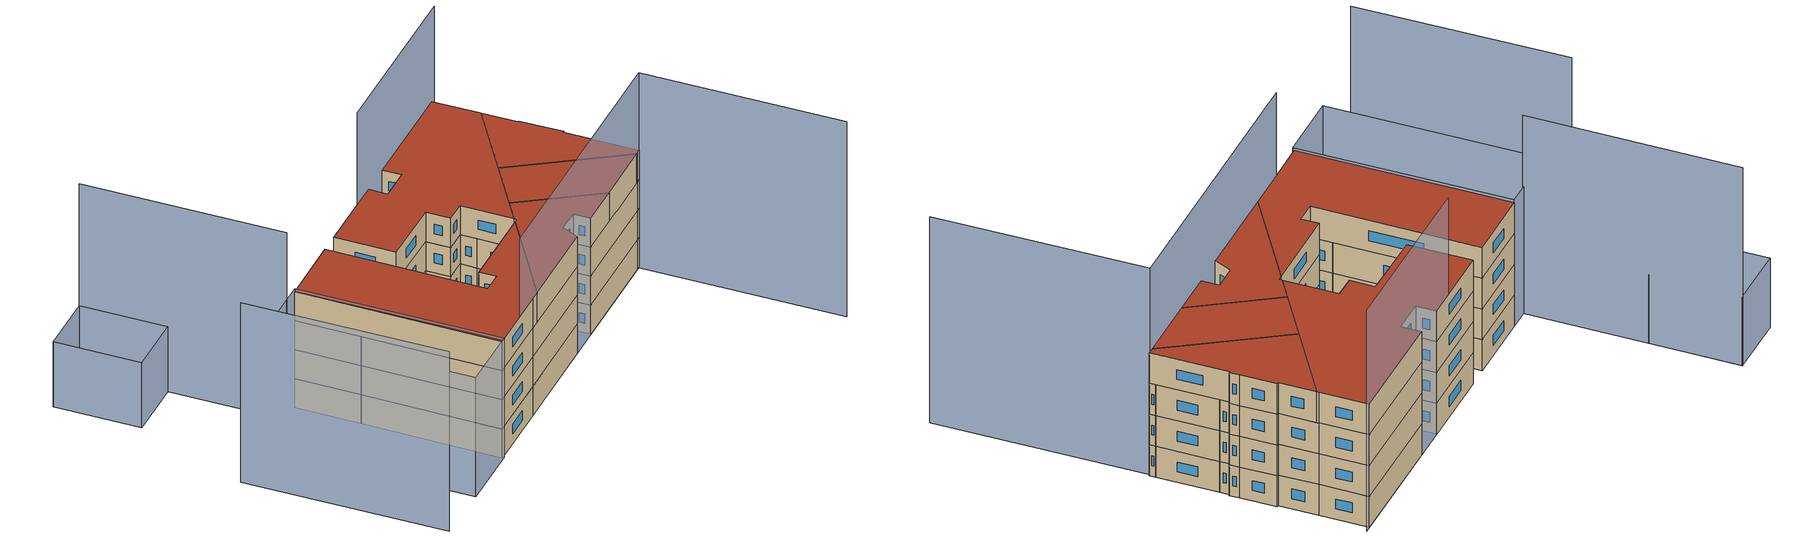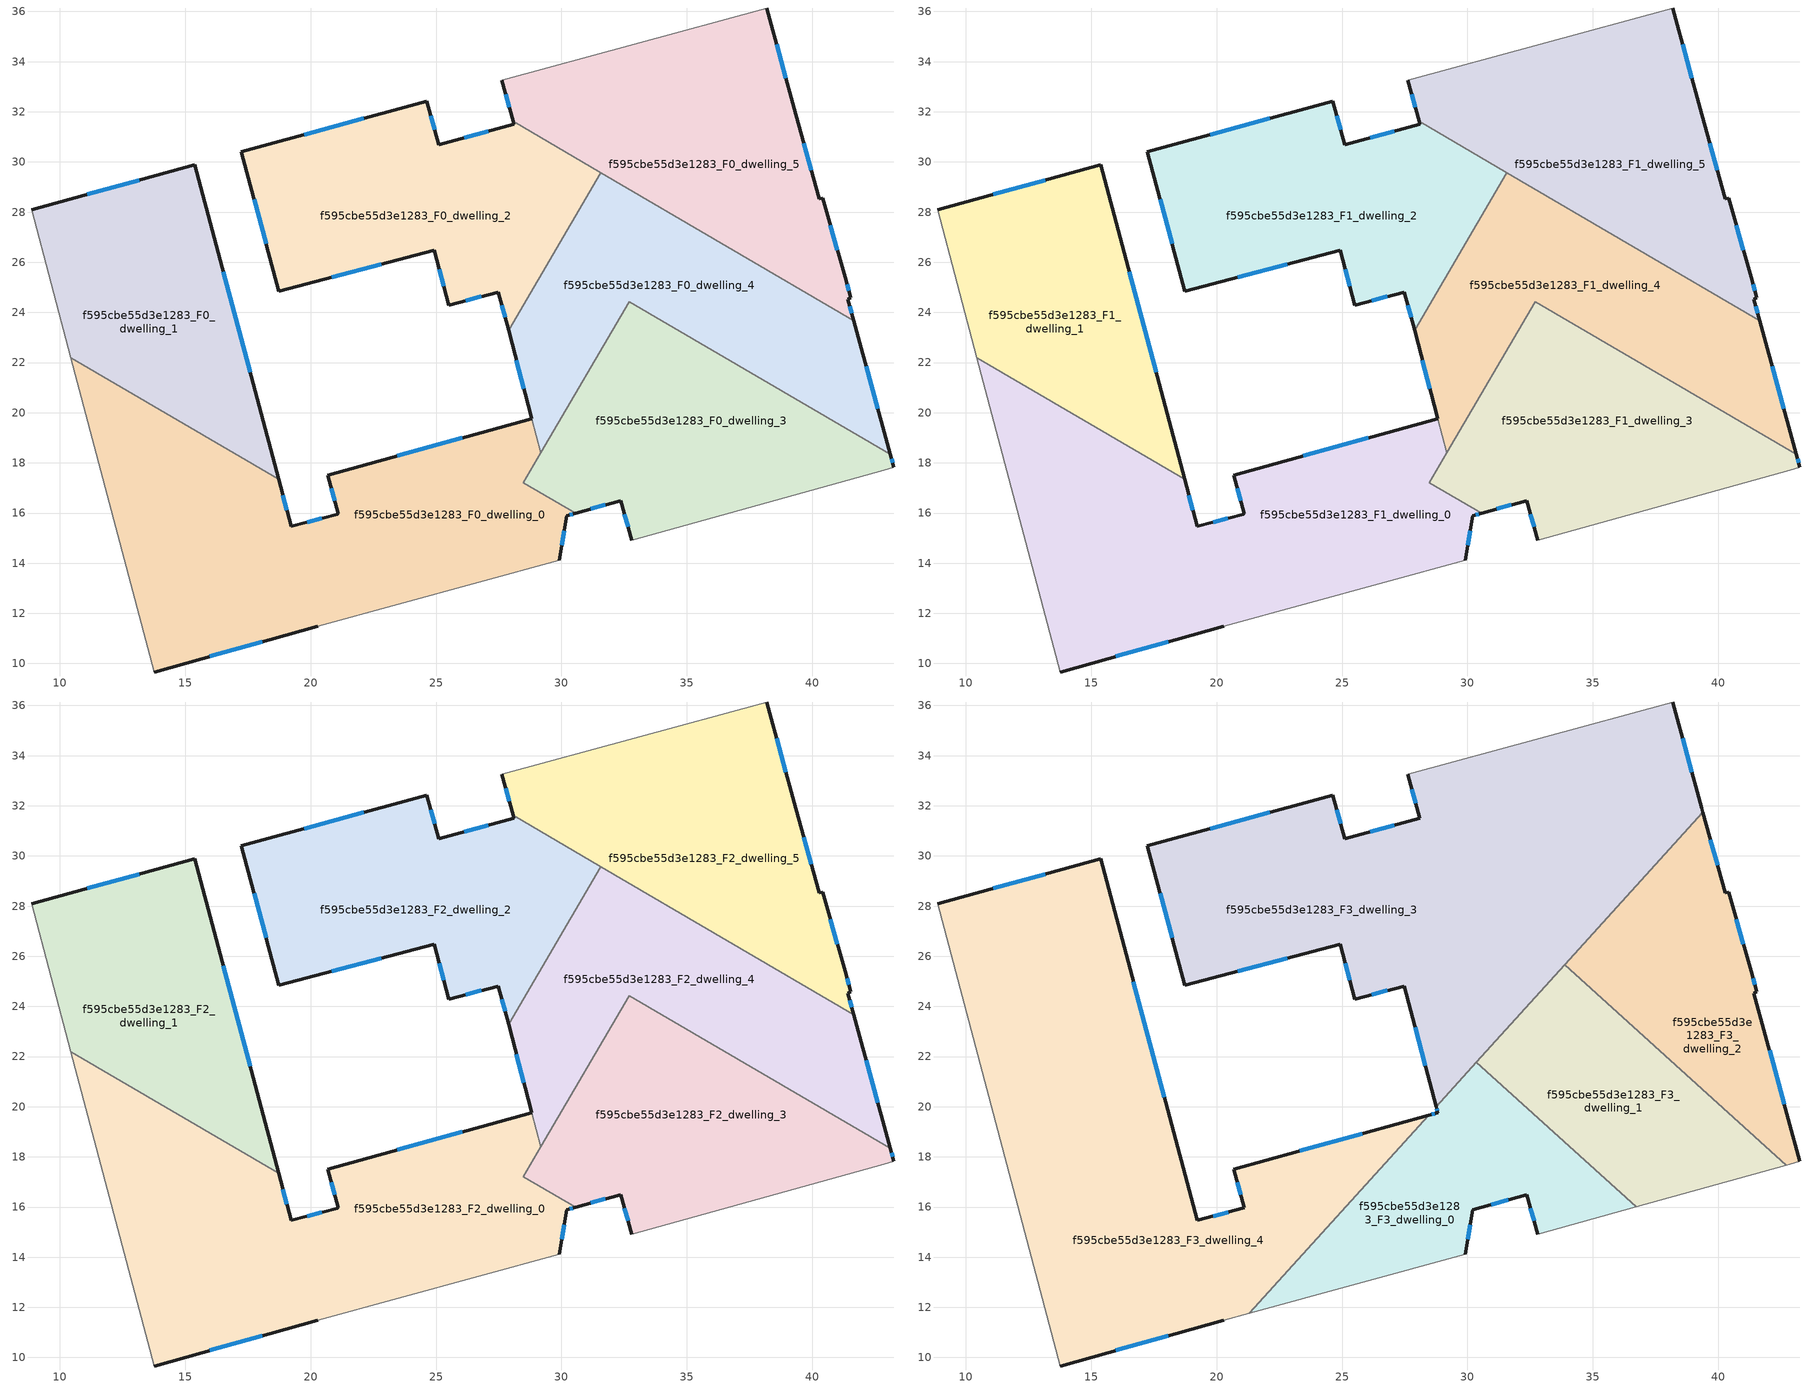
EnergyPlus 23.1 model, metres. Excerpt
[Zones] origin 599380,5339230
f595cbe55d3e1283_F0_dwelling_0
 floor ground (EU_floor_Construction): 28.81,19.76 29.17,18.4 28.48,17.21 30.56,15.99 30.22,15.9 29.91,14.12 20.29,11.48 13.76,9.66 10.44,22.19 18.72,17.34 19.22,15.47 21.08,15.96 21.11,15.97 20.67,17.51 z0
 wall outside (EU_wall_Construction): 28.81,19.76 20.67,17.51 21.11,15.97 21.08,15.96 19.22,15.47 18.72,17.34 / 29.91,14.12 30.22,15.9 30.56,15.99 / 13.76,9.66 20.29,11.48 z0:3
 wall adiabatic (EU_wall_Construction): 10.44,22.19 13.76,9.66 / 20.29,11.48 29.91,14.12 z0:3
 wall to f595cbe55d3e1283_F0_dwelling_1 (EU_wall_Construction): 18.72,17.34 10.44,22.19 z0:3
 wall to f595cbe55d3e1283_F0_dwelling_4 (EU_wall_Construction): 29.17,18.4 28.81,19.76 z0:3
 wall to f595cbe55d3e1283_F0_dwelling_3 (EU_wall_Construction): 30.56,15.99 28.48,17.21 29.17,18.4 z0:3
 window (EU_Window_Construction): 19.05,16.11 18.89,16.7 / 20.45,15.79 19.86,15.64 / 20.82,16.99 20.96,16.49 / 26.04,18.99 23.44,18.27 / 30.34,15.93 30.44,15.96 / 30.02,14.72 30.11,15.29 / 15.98,10.28 18.07,10.86 z1.02:1.98
f595cbe55d3e1283_F0_dwelling_1
 floor ground (EU_floor_Construction): 15.37,29.89 18.72,17.34 10.44,22.19 8.87,28.1 z0
 wall outside (EU_wall_Construction): 18.72,17.34 15.37,29.89 8.87,28.1 z0:3
 wall adiabatic (EU_wall_Construction): 8.87,28.1 10.44,22.19 z0:3
 window (EU_Window_Construction): 13.16,29.28 11.08,28.71 / 17.58,21.61 16.51,25.62 z1.02:1.98
f595cbe55d3e1283_F0_dwelling_2
 floor ground (EU_floor_Construction): 31.57,29.57 27.89,23.28 27.49,24.81 25.5,24.29 24.93,26.47 18.74,24.84 17.24,30.4 24.62,32.43 25.1,30.68 28.1,31.51 28.07,31.62 z0
 wall outside (EU_wall_Construction): 28.07,31.62 28.1,31.51 25.1,30.68 24.62,32.43 17.24,30.4 18.74,24.84 24.93,26.47 25.5,24.29 27.49,24.81 27.89,23.28 z0:3
 wall to f595cbe55d3e1283_F0_dwelling_4 (EU_wall_Construction): 27.89,23.28 31.57,29.57 z0:3
 wall to f595cbe55d3e1283_F0_dwelling_5 (EU_wall_Construction): 31.57,29.57 28.07,31.62 z0:3
 window (EU_Window_Construction): 27.62,24.29 27.75,23.8 / 26.17,24.47 26.81,24.64 / 25.12,25.73 25.3,25.03 / 20.84,25.4 22.82,25.92 / 17.75,28.51 18.23,26.73 / 22.11,31.74 19.75,31.09 / 24.94,31.28 24.79,31.83 / 27.08,31.23 26.12,30.97 z1.02:1.98
f595cbe55d3e1283_F0_dwelling_3
 floor ground (EU_floor_Construction): 43.11,18.34 43.26,17.82 42.84,17.71 32.81,14.92 32.36,16.49 30.56,15.99 28.48,17.21 32.7,24.43 z0
 wall outside (EU_wall_Construction): 43.26,17.82 43.11,18.34 / 30.56,15.99 32.36,16.49 32.81,14.92 z0:3
 wall to f595cbe55d3e1283_F0_dwelling_4 (EU_wall_Construction): 43.11,18.34 32.7,24.43 29.18,18.41 z0:3
 wall adiabatic (EU_wall_Construction): 32.81,14.92 42.84,17.71 43.26,17.82 z0:3
 window (EU_Window_Construction): 43.21,18 43.16,18.16 / 32.51,15.96 32.65,15.46 / 31.17,16.16 31.75,16.32 z1.02:1.98
f595cbe55d3e1283_F0_dwelling_4
 floor ground (EU_floor_Construction): 41.66,23.67 43.11,18.34 32.7,24.43 29.18,18.41 27.89,23.28 31.57,29.57 z0
 wall outside (EU_wall_Construction): 27.89,23.28 28.81,19.76 / 43.11,18.34 41.66,23.67 z0:3
 wall to f595cbe55d3e1283_F0_dwelling_5 (EU_wall_Construction): 41.66,23.67 31.57,29.57 z0:3
 window (EU_Window_Construction): 28.2,22.08 28.5,20.96 / 42.62,20.15 42.15,21.85 z1.02:1.98
f595cbe55d3e1283_F0_dwelling_5
 floor ground (EU_floor_Construction): 38.19,36.14 39.35,31.89 40.28,28.53 40.42,28.55 41.31,25.41 41.54,24.58 41.42,24.53 41.66,23.67 28.07,31.62 27.61,33.25 z0
 wall outside (EU_wall_Construction): 41.66,23.67 41.42,24.53 41.54,24.58 41.31,25.41 40.42,28.55 40.28,28.53 39.35,31.89 38.19,36.14 / 27.61,33.25 28.07,31.62 z0:3
 wall adiabatic (EU_wall_Construction): 38.19,36.14 27.61,33.25 z0:3
 window (EU_Window_Construction): 39.96,29.68 39.66,30.75 / 41.01,26.48 40.72,27.48 / 41.46,24.86 41.39,25.13 / 41.58,23.96 41.5,24.24 / 27.77,32.7 27.92,32.17 / 38.95,33.34 38.58,34.7 z1.02:1.98
f595cbe55d3e1283_F1_dwelling_0
 floor to f595cbe55d3e1283_F0_dwelling_0 (EU_floor_Construction): 28.81,19.76 29.17,18.4 28.48,17.21 30.56,15.99 30.22,15.9 29.91,14.12 20.29,11.48 13.76,9.66 10.44,22.19 18.72,17.34 19.22,15.47 21.08,15.96 21.11,15.97 20.67,17.51 z3
 wall outside (EU_wall_Construction): 28.81,19.76 20.67,17.51 21.11,15.97 21.08,15.96 19.22,15.47 18.72,17.34 / 29.91,14.12 30.22,15.9 30.56,15.99 / 13.76,9.66 20.29,11.48 z3:6
 wall adiabatic (EU_wall_Construction): 10.44,22.19 13.76,9.66 / 20.29,11.48 29.91,14.12 z3:6
 wall to f595cbe55d3e1283_F1_dwelling_1 (EU_wall_Construction): 18.72,17.34 10.44,22.19 z3:6
 wall to f595cbe55d3e1283_F1_dwelling_4 (EU_wall_Construction): 29.17,18.4 28.81,19.76 z3:6
 wall to f595cbe55d3e1283_F1_dwelling_3 (EU_wall_Construction): 30.56,15.99 28.48,17.21 29.17,18.4 z3:6
 window (EU_Window_Construction): 19.05,16.11 18.89,16.7 / 20.45,15.79 19.86,15.64 / 20.82,16.99 20.96,16.49 / 26.04,18.99 23.44,18.27 / 30.34,15.93 30.44,15.96 / 30.02,14.72 30.11,15.29 / 15.98,10.28 18.07,10.86 z4.02:4.98
f595cbe55d3e1283_F1_dwelling_1
 floor to f595cbe55d3e1283_F0_dwelling_1 (EU_floor_Construction): 15.37,29.89 18.72,17.34 10.44,22.19 8.87,28.1 z3
 wall outside (EU_wall_Construction): 18.72,17.34 15.37,29.89 8.87,28.1 z3:6
 wall adiabatic (EU_wall_Construction): 8.87,28.1 10.44,22.19 z3:6
 window (EU_Window_Construction): 13.16,29.28 11.08,28.71 / 17.58,21.61 16.51,25.62 z4.02:4.98
f595cbe55d3e1283_F1_dwelling_2
 floor to f595cbe55d3e1283_F0_dwelling_2 (EU_floor_Construction): 31.57,29.57 27.89,23.28 27.49,24.81 25.5,24.29 24.93,26.47 18.74,24.84 17.24,30.4 24.62,32.43 25.1,30.68 28.1,31.51 28.07,31.62 z3
 wall outside (EU_wall_Construction): 28.07,31.62 28.1,31.51 25.1,30.68 24.62,32.43 17.24,30.4 18.74,24.84 24.93,26.47 25.5,24.29 27.49,24.81 27.89,23.28 z3:6
 wall to f595cbe55d3e1283_F1_dwelling_4 (EU_wall_Construction): 27.89,23.28 31.57,29.57 z3:6
 wall to f595cbe55d3e1283_F1_dwelling_5 (EU_wall_Construction): 31.57,29.57 28.07,31.62 z3:6
 window (EU_Window_Construction): 27.62,24.29 27.75,23.8 / 26.17,24.47 26.81,24.64 / 25.12,25.73 25.3,25.03 / 20.84,25.4 22.82,25.92 / 17.75,28.51 18.23,26.73 / 22.11,31.74 19.75,31.09 / 24.94,31.28 24.79,31.83 / 27.08,31.23 26.12,30.97 z4.02:4.98
f595cbe55d3e1283_F1_dwelling_3
 floor to f595cbe55d3e1283_F0_dwelling_3 (EU_floor_Construction): 43.11,18.34 43.26,17.82 42.84,17.71 32.81,14.92 32.36,16.49 30.56,15.99 28.48,17.21 32.7,24.43 z3
 wall outside (EU_wall_Construction): 43.26,17.82 43.11,18.34 / 30.56,15.99 32.36,16.49 32.81,14.92 z3:6
 wall to f595cbe55d3e1283_F1_dwelling_4 (EU_wall_Construction): 43.11,18.34 32.7,24.43 29.18,18.41 z3:6
 wall adiabatic (EU_wall_Construction): 32.81,14.92 42.84,17.71 43.26,17.82 z3:6
 window (EU_Window_Construction): 43.21,18 43.16,18.16 / 32.51,15.96 32.65,15.46 / 31.17,16.16 31.75,16.32 z4.02:4.98
f595cbe55d3e1283_F1_dwelling_4
 floor to f595cbe55d3e1283_F0_dwelling_4 (EU_floor_Construction): 41.66,23.67 43.11,18.34 32.7,24.43 29.18,18.41 27.89,23.28 31.57,29.57 z3
 wall outside (EU_wall_Construction): 27.89,23.28 28.81,19.76 / 43.11,18.34 41.66,23.67 z3:6
 wall to f595cbe55d3e1283_F1_dwelling_5 (EU_wall_Construction): 41.66,23.67 31.57,29.57 z3:6
 window (EU_Window_Construction): 28.2,22.08 28.5,20.96 / 42.62,20.15 42.15,21.85 z4.02:4.98
f595cbe55d3e1283_F1_dwelling_5
 floor to f595cbe55d3e1283_F0_dwelling_5 (EU_floor_Construction): 38.19,36.14 39.35,31.89 40.28,28.53 40.42,28.55 41.31,25.41 41.54,24.58 41.42,24.53 41.66,23.67 28.07,31.62 27.61,33.25 z3
 wall outside (EU_wall_Construction): 41.66,23.67 41.42,24.53 41.54,24.58 41.31,25.41 40.42,28.55 40.28,28.53 39.35,31.89 38.19,36.14 / 27.61,33.25 28.07,31.62 z3:6
 wall adiabatic (EU_wall_Construction): 38.19,36.14 27.61,33.25 z3:6
 window (EU_Window_Construction): 39.96,29.68 39.66,30.75 / 41.01,26.48 40.72,27.48 / 41.46,24.86 41.39,25.13 / 41.58,23.96 41.5,24.24 / 27.77,32.7 27.92,32.17 / 38.95,33.34 38.58,34.7 z4.02:4.98
f595cbe55d3e1283_F2_dwelling_0
 floor to f595cbe55d3e1283_F1_dwelling_0 (EU_floor_Construction): 28.81,19.76 29.17,18.4 28.48,17.21 30.56,15.99 30.22,15.9 29.91,14.12 20.29,11.48 13.76,9.66 10.44,22.19 18.72,17.34 19.22,15.47 21.08,15.96 21.11,15.97 20.67,17.51 z6
 wall outside (EU_wall_Construction): 28.81,19.76 20.67,17.51 21.11,15.97 21.08,15.96 19.22,15.47 18.72,17.34 / 29.91,14.12 30.22,15.9 30.56,15.99 / 13.76,9.66 20.29,11.48 z6:9
 wall adiabatic (EU_wall_Construction): 10.44,22.19 13.76,9.66 / 20.29,11.48 29.91,14.12 z6:9
 wall to f595cbe55d3e1283_F2_dwelling_1 (EU_wall_Construction): 18.72,17.34 10.44,22.19 z6:9
 wall to f595cbe55d3e1283_F2_dwelling_4 (EU_wall_Construction): 29.17,18.4 28.81,19.76 z6:9
 wall to f595cbe55d3e1283_F2_dwelling_3 (EU_wall_Construction): 30.56,15.99 28.48,17.21 29.17,18.4 z6:9
 window (EU_Window_Construction): 19.05,16.11 18.89,16.7 / 20.45,15.79 19.86,15.64 / 20.82,16.99 20.96,16.49 / 26.04,18.99 23.44,18.27 / 30.34,15.93 30.44,15.96 / 30.02,14.72 30.11,15.29 / 15.98,10.28 18.07,10.86 z7.02:7.98
f595cbe55d3e1283_F2_dwelling_1
 floor to f595cbe55d3e1283_F1_dwelling_1 (EU_floor_Construction): 15.37,29.89 18.72,17.34 10.44,22.19 8.87,28.1 z6
 wall outside (EU_wall_Construction): 18.72,17.34 15.37,29.89 8.87,28.1 z6:9
 wall adiabatic (EU_wall_Construction): 8.87,28.1 10.44,22.19 z6:9
 window (EU_Window_Construction): 13.16,29.28 11.08,28.71 / 17.58,21.61 16.51,25.62 z7.02:7.98
f595cbe55d3e1283_F2_dwelling_2
 floor to f595cbe55d3e1283_F1_dwelling_2 (EU_floor_Construction): 31.57,29.57 27.89,23.28 27.49,24.81 25.5,24.29 24.93,26.47 18.74,24.84 17.24,30.4 24.62,32.43 25.1,30.68 28.1,31.51 28.07,31.62 z6
 wall outside (EU_wall_Construction): 28.07,31.62 28.1,31.51 25.1,30.68 24.62,32.43 17.24,30.4 18.74,24.84 24.93,26.47 25.5,24.29 27.49,24.81 27.89,23.28 z6:9
 wall to f595cbe55d3e1283_F2_dwelling_4 (EU_wall_Construction): 27.89,23.28 31.57,29.57 z6:9
 wall to f595cbe55d3e1283_F2_dwelling_5 (EU_wall_Construction): 31.57,29.57 28.07,31.62 z6:9
 window (EU_Window_Construction): 27.62,24.29 27.75,23.8 / 26.17,24.47 26.81,24.64 / 25.12,25.73 25.3,25.03 / 20.84,25.4 22.82,25.92 / 17.75,28.51 18.23,26.73 / 22.11,31.74 19.75,31.09 / 24.94,31.28 24.79,31.83 / 27.08,31.23 26.12,30.97 z7.02:7.98
f595cbe55d3e1283_F2_dwelling_3
 floor to f595cbe55d3e1283_F1_dwelling_3 (EU_floor_Construction): 43.11,18.34 43.26,17.82 42.84,17.71 32.81,14.92 32.36,16.49 30.56,15.99 28.48,17.21 32.7,24.43 z6
 wall outside (EU_wall_Construction): 43.26,17.82 43.11,18.34 / 30.56,15.99 32.36,16.49 32.81,14.92 z6:9
 wall to f595cbe55d3e1283_F2_dwelling_4 (EU_wall_Construction): 43.11,18.34 32.7,24.43 29.18,18.41 z6:9
 wall adiabatic (EU_wall_Construction): 32.81,14.92 42.84,17.71 43.26,17.82 z6:9
 window (EU_Window_Construction): 43.21,18 43.16,18.16 / 32.51,15.96 32.65,15.46 / 31.17,16.16 31.75,16.32 z7.02:7.98
f595cbe55d3e1283_F2_dwelling_4
 floor to f595cbe55d3e1283_F1_dwelling_4 (EU_floor_Construction): 41.66,23.67 43.11,18.34 32.7,24.43 29.18,18.41 27.89,23.28 31.57,29.57 z6
 wall outside (EU_wall_Construction): 27.89,23.28 28.81,19.76 / 43.11,18.34 41.66,23.67 z6:9
 wall to f595cbe55d3e1283_F2_dwelling_5 (EU_wall_Construction): 41.66,23.67 31.57,29.57 z6:9
 window (EU_Window_Construction): 28.2,22.08 28.5,20.96 / 42.62,20.15 42.15,21.85 z7.02:7.98
f595cbe55d3e1283_F2_dwelling_5
 floor to f595cbe55d3e1283_F1_dwelling_5 (EU_floor_Construction): 38.19,36.14 39.35,31.89 40.28,28.53 40.42,28.55 41.31,25.41 41.54,24.58 41.42,24.53 41.66,23.67 28.07,31.62 27.61,33.25 z6
 wall outside (EU_wall_Construction): 41.66,23.67 41.42,24.53 41.54,24.58 41.31,25.41 40.42,28.55 40.28,28.53 39.35,31.89 38.19,36.14 / 27.61,33.25 28.07,31.62 z6:9
 wall adiabatic (EU_wall_Construction): 38.19,36.14 27.61,33.25 z6:9
 window (EU_Window_Construction): 39.96,29.68 39.66,30.75 / 41.01,26.48 40.72,27.48 / 41.46,24.86 41.39,25.13 / 41.58,23.96 41.5,24.24 / 27.77,32.7 27.92,32.17 / 38.95,33.34 38.58,34.7 z7.02:7.98
f595cbe55d3e1283_F3_dwelling_0
 floor to f595cbe55d3e1283_F2_dwelling_3 (EU_floor_Construction): 36.72,16.01 32.81,14.92 32.36,16.49 30.56,15.99 28.48,17.21 30.87,21.31 z9
 floor to f595cbe55d3e1283_F2_dwelling_0 (EU_floor_Construction): 28.81,19.76 29.17,18.4 28.48,17.21 30.56,15.99 30.22,15.9 29.91,14.12 21.3,11.76 28.45,19.66 z9
 floor to f595cbe55d3e1283_F2_dwelling_4 (EU_floor_Construction): 30.87,21.31 29.17,18.4 28.75,19.99 30.36,21.77 z9
 wall outside (EU_wall_Construction): 29.91,14.12 30.22,15.9 32.36,16.49 32.81,14.92 / 28.75,19.99 28.81,19.76 28.45,19.66 z9:12
 wall adiabatic (EU_wall_Construction): 21.3,11.76 29.91,14.12 / 32.81,14.92 36.72,16.01 z9:12
 wall to f595cbe55d3e1283_F3_dwelling_4 (EU_wall_Construction): 28.45,19.66 21.3,11.76 z9:12
 wall to f595cbe55d3e1283_F3_dwelling_1 (EU_wall_Construction): 36.72,16.01 30.36,21.77 z9:12
 wall to f595cbe55d3e1283_F3_dwelling_3 (EU_wall_Construction): 30.36,21.77 28.75,19.99 z9:12
 window (EU_Window_Construction): 32.51,15.96 32.65,15.46 / 30.95,16.1 31.63,16.29 / 30.02,14.72 30.11,15.29 / 28.69,19.72 28.57,19.69 / 28.77,19.91 28.79,19.84 z10.02:10.98
 roof outside (EU_roof_Construction): 36.72,16.01 30.36,21.77 28.75,19.99 28.81,19.76 28.45,19.66 21.3,11.76 29.91,14.12 30.22,15.9 32.36,16.49 32.81,14.92 z12
f595cbe55d3e1283_F3_dwelling_1
 floor to f595cbe55d3e1283_F2_dwelling_4 (EU_floor_Construction): 39.85,20.25 32.75,24.41 33.88,25.66 z9; 32.58,24.23 30.87,21.31 30.36,21.77 z9
 floor to f595cbe55d3e1283_F2_dwelling_3 (EU_floor_Construction): 39.85,20.25 42.71,17.67 36.72,16.01 30.87,21.31 32.58,24.23 32.75,24.41 z9
 wall to f595cbe55d3e1283_F3_dwelling_2 (EU_wall_Construction): 42.71,17.67 33.88,25.66 z9:12
 wall adiabatic (EU_wall_Construction): 36.72,16.01 42.71,17.67 z9:12
 wall to f595cbe55d3e1283_F3_dwelling_3 (EU_wall_Construction): 33.88,25.66 30.36,21.77 z9:12
 roof outside (EU_roof_Construction): 42.71,17.67 33.88,25.66 30.36,21.77 36.72,16.01 z12
f595cbe55d3e1283_F3_dwelling_2
 floor to f595cbe55d3e1283_F2_dwelling_5 (EU_floor_Construction): 39.39,31.75 40.28,28.53 40.42,28.55 41.31,25.41 41.54,24.58 41.42,24.53 41.66,23.67 35.39,27.33 z9
 floor to f595cbe55d3e1283_F2_dwelling_4 (EU_floor_Construction): 41.66,23.67 43.11,18.34 39.85,20.25 33.88,25.66 35.39,27.33 z9
 floor to f595cbe55d3e1283_F2_dwelling_3 (EU_floor_Construction): 43.11,18.34 43.26,17.82 42.84,17.71 42.71,17.67 39.85,20.25 z9
 wall outside (EU_wall_Construction): 43.26,17.82 41.42,24.53 41.54,24.58 41.31,25.41 40.42,28.55 40.28,28.53 39.39,31.75 z9:12
 wall adiabatic (EU_wall_Construction): 42.71,17.67 42.84,17.71 43.26,17.82 z9:12
 wall to f595cbe55d3e1283_F3_dwelling_3 (EU_wall_Construction): 39.39,31.75 33.88,25.66 z9:12
 window (EU_Window_Construction): 41.01,26.48 40.72,27.48 / 41.46,24.86 41.39,25.13 / 42.63,20.1 42.05,22.25 / 39.97,29.63 39.69,30.65 z10.02:10.98
 roof outside (EU_roof_Construction): 43.26,17.82 41.42,24.53 41.54,24.58 41.31,25.41 40.42,28.55 40.28,28.53 39.39,31.75 33.88,25.66 42.71,17.67 42.84,17.71 z12
f595cbe55d3e1283_F3_dwelling_3
 floor to f595cbe55d3e1283_F2_dwelling_2 (EU_floor_Construction): 31.57,29.57 27.89,23.28 27.49,24.81 25.5,24.29 24.93,26.47 18.74,24.84 17.24,30.4 24.62,32.43 25.1,30.68 28.1,31.51 28.07,31.62 z9
 floor to f595cbe55d3e1283_F2_dwelling_5 (EU_floor_Construction): 38.19,36.14 39.35,31.89 39.39,31.75 35.39,27.33 28.07,31.62 27.61,33.25 z9
 floor to f595cbe55d3e1283_F2_dwelling_4 (EU_floor_Construction): 35.39,27.33 32.75,24.41 32.7,24.43 32.58,24.23 28.75,19.99 27.89,23.28 31.57,29.57 z9
 wall outside (EU_wall_Construction): 27.61,33.25 28.1,31.51 25.1,30.68 24.62,32.43 17.24,30.4 18.74,24.84 24.93,26.47 25.5,24.29 27.49,24.81 28.75,19.99 / 39.39,31.75 39.35,31.89 38.19,36.14 z9:12
 wall adiabatic (EU_wall_Construction): 38.19,36.14 27.61,33.25 z9:12
 window (EU_Window_Construction): 17.75,28.51 18.23,26.73 / 22.11,31.74 19.75,31.09 / 24.94,31.28 24.79,31.83 / 27.08,31.23 26.12,30.97 / 27.78,32.66 27.94,32.1 / 38.95,33.34 38.58,34.7 / 27.92,23.17 28.32,21.63 / 26.17,24.47 26.81,24.64 / 25.12,25.73 25.3,25.03 / 20.84,25.4 22.82,25.92 z10.02:10.98
 roof outside (EU_roof_Construction): 28.75,19.99 39.39,31.75 39.35,31.89 38.19,36.14 27.61,33.25 28.1,31.51 25.1,30.68 24.62,32.43 17.24,30.4 18.74,24.84 24.93,26.47 25.5,24.29 27.49,24.81 z12
f595cbe55d3e1283_F3_dwelling_4
 floor to f595cbe55d3e1283_F2_dwelling_0 (EU_floor_Construction): 28.45,19.66 21.3,11.76 20.29,11.48 13.76,9.66 10.44,22.19 18.72,17.34 19.22,15.47 21.08,15.96 21.11,15.97 20.67,17.51 z9
 floor to f595cbe55d3e1283_F2_dwelling_1 (EU_floor_Construction): 15.37,29.89 18.72,17.34 10.44,22.19 8.87,28.1 z9
 wall outside (EU_wall_Construction): 28.45,19.66 20.67,17.51 21.11,15.97 19.22,15.47 15.37,29.89 8.87,28.1 / 13.76,9.66 20.29,11.48 z9:12
 wall adiabatic (EU_wall_Construction): 20.29,11.48 21.3,11.76 / 8.87,28.1 13.76,9.66 z9:12
 window (EU_Window_Construction): 13.16,29.28 11.08,28.71 / 17.91,20.37 16.68,24.98 / 20.47,15.8 19.86,15.64 / 20.82,16.99 20.96,16.49 / 25.8,18.93 23.32,18.24 / 15.98,10.28 18.07,10.86 z10.02:10.98
 roof outside (EU_roof_Construction): 21.3,11.76 28.45,19.66 20.67,17.51 21.11,15.97 19.22,15.47 15.37,29.89 8.87,28.1 13.76,9.66 20.29,11.48 z12
shading: 17.52,10.72 43.1,17.78 / 43.1,17.78 48.17,-0.59 z0:20.1; -2.6,25 2.49,6.61 z0:18.5; 7.86,7.94 2.79,26.44 / 2.79,26.44 8.87,28.1 / 8.87,28.1 13.94,9.61 / 13.94,9.61 7.86,7.94 z0:12.3; 2.08,45.9 7.06,27.54 z0:19.3; -1.39,36.54 -3.52,44.37 / -3.52,44.37 2.07,45.89 / 2.07,45.89 4.2,38.06 / 4.2,38.06 -1.39,36.54 z0:6.7; 38.73,36.29 22.28,31.78 z0:21.5
[Building]
EU S2 Campaign: North Axis=0; Terrain=City; Solar Distribution=FullExterior
[Site:Location]
Vienna: Latitude=48; Longitude=16.5; Time Zone=1; Elevation=183
[SizingPeriod:WeatherFileDays]
AnnualSizingPeriod: Begin Month=1; Begin Day of Month=1; End Month=12; End Day of Month=31; Day of Week for Start Day=Monday; Use Weather File Daylight Saving Period=No; Use Weather File Rain and Snow Indicators=No
[MATERIAL]
EU_InternalMass_Material: Roughness=MediumRough; Thickness=0.1; Conductivity=1; Density=1800; Specific Heat=900; Thermal Absorptance=0.9; Solar Absorptance=0.7; Visible Absorptance=0.7
[MATERIAL:NOMASS] Roughness=MediumRough; Thermal Absorptance=0.9; Solar Absorptance=0.7; Visible Absorptance=0.7
Name | Thermal Resistance
EU_wall_NoMass | 0.942466
EU_roof_NoMass | 0.551687
EU_floor_NoMass | 0.66527
[WINDOWMATERIAL:SIMPLEGLAZINGSYSTEM]
EU_Window_SimpleGlazing: UFactor=2.03367; Solar Heat Gain Coefficient=0.65; Visible Transmittance=0.65
[CONSTRUCTION]
EU_wall_Construction: EU_wall_NoMass
EU_roof_Construction: EU_roof_NoMass
EU_floor_Construction: EU_floor_NoMass
EU_Window_Construction: EU_Window_SimpleGlazing
EU_InternalMass_Construction: EU_InternalMass_Material
[ZONE] Type=1; Multiplier=1; Ceiling Height=autocalculate; Floor Area=autocalculate; Part of Total Floor Area=Yes
Name | Volume
f595cbe55d3e1283_F0_dwelling_0; f595cbe55d3e1283_F1_dwelling_0; f595cbe55d3e1283_F2_dwelling_0 | 359.569
f595cbe55d3e1283_F3_dwelling_0 | 161.194
f595cbe55d3e1283_F0_dwelling_1; f595cbe55d3e1283_F1_dwelling_1; f595cbe55d3e1283_F2_dwelling_1 | 193.331
f595cbe55d3e1283_F3_dwelling_1 | 161.185
f595cbe55d3e1283_F0_dwelling_2; f595cbe55d3e1283_F1_dwelling_2; f595cbe55d3e1283_F2_dwelling_2 | 227.903
f595cbe55d3e1283_F3_dwelling_2 | 161.204
f595cbe55d3e1283_F0_dwelling_3; f595cbe55d3e1283_F1_dwelling_3; f595cbe55d3e1283_F2_dwelling_3 | 214.001
f595cbe55d3e1283_F3_dwelling_3 | 495.355
f595cbe55d3e1283_F0_dwelling_4; f595cbe55d3e1283_F1_dwelling_4; f595cbe55d3e1283_F2_dwelling_4 | 214.068
f595cbe55d3e1283_F3_dwelling_4 | 471.812
f595cbe55d3e1283_F0_dwelling_5; f595cbe55d3e1283_F1_dwelling_5; f595cbe55d3e1283_F2_dwelling_5 | 241.8
[INTERNALMASS] Construction=EU_InternalMass_Construction
Name | Zone or ZoneList | Surface Area
f595cbe55d3e1283_F0_dwelling_0_EU_InternalMass | f595cbe55d3e1283_F0_dwelling_0 | 119.865
f595cbe55d3e1283_F0_dwelling_1_EU_InternalMass | f595cbe55d3e1283_F0_dwelling_1 | 64.4456
f595cbe55d3e1283_F0_dwelling_2_EU_InternalMass | f595cbe55d3e1283_F0_dwelling_2 | 75.9679
f595cbe55d3e1283_F0_dwelling_3_EU_InternalMass | f595cbe55d3e1283_F0_dwelling_3 | 71.3362
f595cbe55d3e1283_F0_dwelling_4_EU_InternalMass | f595cbe55d3e1283_F0_dwelling_4 | 71.3677
f595cbe55d3e1283_F0_dwelling_5_EU_InternalMass | f595cbe55d3e1283_F0_dwelling_5 | 80.6001
f595cbe55d3e1283_F1_dwelling_0_EU_InternalMass | f595cbe55d3e1283_F1_dwelling_0 | 119.865
f595cbe55d3e1283_F1_dwelling_1_EU_InternalMass | f595cbe55d3e1283_F1_dwelling_1 | 64.4456
f595cbe55d3e1283_F1_dwelling_2_EU_InternalMass | f595cbe55d3e1283_F1_dwelling_2 | 75.9679
f595cbe55d3e1283_F1_dwelling_3_EU_InternalMass | f595cbe55d3e1283_F1_dwelling_3 | 71.3362
f595cbe55d3e1283_F1_dwelling_4_EU_InternalMass | f595cbe55d3e1283_F1_dwelling_4 | 71.3677
f595cbe55d3e1283_F1_dwelling_5_EU_InternalMass | f595cbe55d3e1283_F1_dwelling_5 | 80.6001
f595cbe55d3e1283_F2_dwelling_0_EU_InternalMass | f595cbe55d3e1283_F2_dwelling_0 | 119.865
f595cbe55d3e1283_F2_dwelling_1_EU_InternalMass | f595cbe55d3e1283_F2_dwelling_1 | 64.4456
f595cbe55d3e1283_F2_dwelling_2_EU_InternalMass | f595cbe55d3e1283_F2_dwelling_2 | 75.9679
f595cbe55d3e1283_F2_dwelling_3_EU_InternalMass | f595cbe55d3e1283_F2_dwelling_3 | 71.3362
f595cbe55d3e1283_F2_dwelling_4_EU_InternalMass | f595cbe55d3e1283_F2_dwelling_4 | 71.3677
f595cbe55d3e1283_F2_dwelling_5_EU_InternalMass | f595cbe55d3e1283_F2_dwelling_5 | 80.6001
f595cbe55d3e1283_F3_dwelling_0_EU_InternalMass | f595cbe55d3e1283_F3_dwelling_0 | 53.736
f595cbe55d3e1283_F3_dwelling_1_EU_InternalMass | f595cbe55d3e1283_F3_dwelling_1 | 53.7283
f595cbe55d3e1283_F3_dwelling_2_EU_InternalMass | f595cbe55d3e1283_F3_dwelling_2 | 53.7343
f595cbe55d3e1283_F3_dwelling_3_EU_InternalMass | f595cbe55d3e1283_F3_dwelling_3 | 165.119
f595cbe55d3e1283_F3_dwelling_4_EU_InternalMass | f595cbe55d3e1283_F3_dwelling_4 | 157.271
[OTHEREQUIPMENT] Fuel Type=Electricity; Design Level Calculation Method=Watts/Area; Power per Zone Floor Area=1; Fraction Latent=0; Fraction Radiant=0; Fraction Lost=0; Carbon Dioxide Generation Rate=0; EndUse Subcategory=EU_Step8_InternalGains
Name | Zone or ZoneList or Space or SpaceList | Schedule
EU_Step8_InternalGain_f595cbe55d3e1283_F0_dwelling_0_f000 | f595cbe55d3e1283_F0_dwelling_0 | EU_Step8_GainSchedule_f595cbe55d3e1283_F0_dwelling_0_f000
EU_Step8_InternalGain_f595cbe55d3e1283_F0_dwelling_1_f000 | f595cbe55d3e1283_F0_dwelling_1 | EU_Step8_GainSchedule_f595cbe55d3e1283_F0_dwelling_1_f000
EU_Step8_InternalGain_f595cbe55d3e1283_F0_dwelling_2_f000 | f595cbe55d3e1283_F0_dwelling_2 | EU_Step8_GainSchedule_f595cbe55d3e1283_F0_dwelling_2_f000
EU_Step8_InternalGain_f595cbe55d3e1283_F0_dwelling_3_f000 | f595cbe55d3e1283_F0_dwelling_3 | EU_Step8_GainSchedule_f595cbe55d3e1283_F0_dwelling_3_f000
EU_Step8_InternalGain_f595cbe55d3e1283_F0_dwelling_4_f000 | f595cbe55d3e1283_F0_dwelling_4 | EU_Step8_GainSchedule_f595cbe55d3e1283_F0_dwelling_4_f000
EU_Step8_InternalGain_f595cbe55d3e1283_F0_dwelling_5_f000 | f595cbe55d3e1283_F0_dwelling_5 | EU_Step8_GainSchedule_f595cbe55d3e1283_F0_dwelling_5_f000
EU_Step8_InternalGain_f595cbe55d3e1283_F1_dwelling_0_f000 | f595cbe55d3e1283_F1_dwelling_0 | EU_Step8_GainSchedule_f595cbe55d3e1283_F1_dwelling_0_f000
EU_Step8_InternalGain_f595cbe55d3e1283_F1_dwelling_1_f000 | f595cbe55d3e1283_F1_dwelling_1 | EU_Step8_GainSchedule_f595cbe55d3e1283_F1_dwelling_1_f000
EU_Step8_InternalGain_f595cbe55d3e1283_F1_dwelling_2_f000 | f595cbe55d3e1283_F1_dwelling_2 | EU_Step8_GainSchedule_f595cbe55d3e1283_F1_dwelling_2_f000
EU_Step8_InternalGain_f595cbe55d3e1283_F1_dwelling_3_f000 | f595cbe55d3e1283_F1_dwelling_3 | EU_Step8_GainSchedule_f595cbe55d3e1283_F1_dwelling_3_f000
EU_Step8_InternalGain_f595cbe55d3e1283_F1_dwelling_4_f000 | f595cbe55d3e1283_F1_dwelling_4 | EU_Step8_GainSchedule_f595cbe55d3e1283_F1_dwelling_4_f000
EU_Step8_InternalGain_f595cbe55d3e1283_F1_dwelling_5_f000 | f595cbe55d3e1283_F1_dwelling_5 | EU_Step8_GainSchedule_f595cbe55d3e1283_F1_dwelling_5_f000
EU_Step8_InternalGain_f595cbe55d3e1283_F2_dwelling_0_f000 | f595cbe55d3e1283_F2_dwelling_0 | EU_Step8_GainSchedule_f595cbe55d3e1283_F2_dwelling_0_f000
EU_Step8_InternalGain_f595cbe55d3e1283_F2_dwelling_1_f000 | f595cbe55d3e1283_F2_dwelling_1 | EU_Step8_GainSchedule_f595cbe55d3e1283_F2_dwelling_1_f000
EU_Step8_InternalGain_f595cbe55d3e1283_F2_dwelling_2_f000 | f595cbe55d3e1283_F2_dwelling_2 | EU_Step8_GainSchedule_f595cbe55d3e1283_F2_dwelling_2_f000
EU_Step8_InternalGain_f595cbe55d3e1283_F2_dwelling_3_f000 | f595cbe55d3e1283_F2_dwelling_3 | EU_Step8_GainSchedule_f595cbe55d3e1283_F2_dwelling_3_f000
EU_Step8_InternalGain_f595cbe55d3e1283_F2_dwelling_4_f000 | f595cbe55d3e1283_F2_dwelling_4 | EU_Step8_GainSchedule_f595cbe55d3e1283_F2_dwelling_4_f000
EU_Step8_InternalGain_f595cbe55d3e1283_F2_dwelling_5_f000 | f595cbe55d3e1283_F2_dwelling_5 | EU_Step8_GainSchedule_f595cbe55d3e1283_F2_dwelling_5_f000
EU_Step8_InternalGain_f595cbe55d3e1283_F3_dwelling_0_f000 | f595cbe55d3e1283_F3_dwelling_0 | EU_Step8_GainSchedule_f595cbe55d3e1283_F3_dwelling_0_f000
EU_Step8_InternalGain_f595cbe55d3e1283_F3_dwelling_1_f000 | f595cbe55d3e1283_F3_dwelling_1 | EU_Step8_GainSchedule_f595cbe55d3e1283_F3_dwelling_1_f000
EU_Step8_InternalGain_f595cbe55d3e1283_F3_dwelling_2_f000 | f595cbe55d3e1283_F3_dwelling_2 | EU_Step8_GainSchedule_f595cbe55d3e1283_F3_dwelling_2_f000
EU_Step8_InternalGain_f595cbe55d3e1283_F3_dwelling_3_f000 | f595cbe55d3e1283_F3_dwelling_3 | EU_Step8_GainSchedule_f595cbe55d3e1283_F3_dwelling_3_f000
EU_Step8_InternalGain_f595cbe55d3e1283_F3_dwelling_4_f000 | f595cbe55d3e1283_F3_dwelling_4 | EU_Step8_GainSchedule_f595cbe55d3e1283_F3_dwelling_4_f000
[ZONEVENTILATION:DESIGNFLOWRATE] Schedule=EU_AlwaysOn; Design Flow Rate Calculation Method=AirChanges/Hour; Air Changes per Hour=0.530523; Ventilation Type=Natural; Fan Pressure Rise=0; Fan Total Efficiency=1; Constant Term Coefficient=1; Temperature Term Coefficient=0; Velocity Term Coefficient=0; Velocity Squared Term Coefficient=0; Minimum Indoor Temperature=-100; Maximum Indoor Temperature=100; Delta Temperature=-100; Minimum Outdoor Temperature=-100; Maximum Outdoor Temperature=100; Maximum Wind Speed=40
Name | Zone or ZoneList or Space or SpaceList
EU_ConstantAir_f595cbe55d3e1283_F0_dwelling_0 | f595cbe55d3e1283_F0_dwelling_0
EU_ConstantAir_f595cbe55d3e1283_F0_dwelling_1 | f595cbe55d3e1283_F0_dwelling_1
EU_ConstantAir_f595cbe55d3e1283_F0_dwelling_2 | f595cbe55d3e1283_F0_dwelling_2
EU_ConstantAir_f595cbe55d3e1283_F0_dwelling_3 | f595cbe55d3e1283_F0_dwelling_3
EU_ConstantAir_f595cbe55d3e1283_F0_dwelling_4 | f595cbe55d3e1283_F0_dwelling_4
EU_ConstantAir_f595cbe55d3e1283_F0_dwelling_5 | f595cbe55d3e1283_F0_dwelling_5
EU_ConstantAir_f595cbe55d3e1283_F1_dwelling_0 | f595cbe55d3e1283_F1_dwelling_0
EU_ConstantAir_f595cbe55d3e1283_F1_dwelling_1 | f595cbe55d3e1283_F1_dwelling_1
EU_ConstantAir_f595cbe55d3e1283_F1_dwelling_2 | f595cbe55d3e1283_F1_dwelling_2
EU_ConstantAir_f595cbe55d3e1283_F1_dwelling_3 | f595cbe55d3e1283_F1_dwelling_3
EU_ConstantAir_f595cbe55d3e1283_F1_dwelling_4 | f595cbe55d3e1283_F1_dwelling_4
EU_ConstantAir_f595cbe55d3e1283_F1_dwelling_5 | f595cbe55d3e1283_F1_dwelling_5
EU_ConstantAir_f595cbe55d3e1283_F2_dwelling_0 | f595cbe55d3e1283_F2_dwelling_0
EU_ConstantAir_f595cbe55d3e1283_F2_dwelling_1 | f595cbe55d3e1283_F2_dwelling_1
EU_ConstantAir_f595cbe55d3e1283_F2_dwelling_2 | f595cbe55d3e1283_F2_dwelling_2
EU_ConstantAir_f595cbe55d3e1283_F2_dwelling_3 | f595cbe55d3e1283_F2_dwelling_3
EU_ConstantAir_f595cbe55d3e1283_F2_dwelling_4 | f595cbe55d3e1283_F2_dwelling_4
EU_ConstantAir_f595cbe55d3e1283_F2_dwelling_5 | f595cbe55d3e1283_F2_dwelling_5
EU_ConstantAir_f595cbe55d3e1283_F3_dwelling_0 | f595cbe55d3e1283_F3_dwelling_0
EU_ConstantAir_f595cbe55d3e1283_F3_dwelling_1 | f595cbe55d3e1283_F3_dwelling_1
EU_ConstantAir_f595cbe55d3e1283_F3_dwelling_2 | f595cbe55d3e1283_F3_dwelling_2
EU_ConstantAir_f595cbe55d3e1283_F3_dwelling_3 | f595cbe55d3e1283_F3_dwelling_3
EU_ConstantAir_f595cbe55d3e1283_F3_dwelling_4 | f595cbe55d3e1283_F3_dwelling_4
[HVACTEMPLATE:THERMOSTAT] Constant Heating Setpoint=20; Constant Cooling Setpoint=50
EU_HeatOnly_f595cbe55d3e1283_F0_dwelling_0; EU_HeatOnly_f595cbe55d3e1283_F0_dwelling_1; EU_HeatOnly_f595cbe55d3e1283_F0_dwelling_2; EU_HeatOnly_f595cbe55d3e1283_F0_dwelling_3; EU_HeatOnly_f595cbe55d3e1283_F0_dwelling_4; EU_HeatOnly_f595cbe55d3e1283_F0_dwelling_5; EU_HeatOnly_f595cbe55d3e1283_F1_dwelling_0; EU_HeatOnly_f595cbe55d3e1283_F1_dwelling_1; EU_HeatOnly_f595cbe55d3e1283_F1_dwelling_2; EU_HeatOnly_f595cbe55d3e1283_F1_dwelling_3; EU_HeatOnly_f595cbe55d3e1283_F1_dwelling_4; EU_HeatOnly_f595cbe55d3e1283_F1_dwelling_5; EU_HeatOnly_f595cbe55d3e1283_F2_dwelling_0; EU_HeatOnly_f595cbe55d3e1283_F2_dwelling_1; EU_HeatOnly_f595cbe55d3e1283_F2_dwelling_2; EU_HeatOnly_f595cbe55d3e1283_F2_dwelling_3; EU_HeatOnly_f595cbe55d3e1283_F2_dwelling_4; EU_HeatOnly_f595cbe55d3e1283_F2_dwelling_5; EU_HeatOnly_f595cbe55d3e1283_F3_dwelling_0; EU_HeatOnly_f595cbe55d3e1283_F3_dwelling_1; EU_HeatOnly_f595cbe55d3e1283_F3_dwelling_2; EU_HeatOnly_f595cbe55d3e1283_F3_dwelling_3; EU_HeatOnly_f595cbe55d3e1283_F3_dwelling_4
[HVACTEMPLATE:ZONE:IDEALLOADSAIRSYSTEM] System Availability Schedule=EU_AlwaysOn; Maximum Heating Supply Air Temperature=50; Minimum Cooling Supply Air Temperature=13; Maximum Heating Supply Air Humidity Ratio=0.0156; Minimum Cooling Supply Air Humidity Ratio=0.0077; Heating Limit=NoLimit; Cooling Limit=NoLimit; Heating Availability Schedule=EU_AlwaysOn; Cooling Availability Schedule=EU_CoolingOff; Dehumidification Control Type=ConstantSensibleHeatRatio; Cooling Sensible Heat Ratio=0.7; Dehumidification Setpoint=60; Humidification Control Type=None; Humidification Setpoint=30; Outdoor Air Method=None; Outdoor Air Flow Rate per Person=0.00944; Outdoor Air Flow Rate per Zone Floor Area=0; Outdoor Air Flow Rate per Zone=0; Demand Controlled Ventilation Type=None; Outdoor Air Economizer Type=NoEconomizer; Heat Recovery Type=None; Sensible Heat Recovery Effectiveness=0.7; Latent Heat Recovery Effectiveness=0.65
Name | Template Thermostat
f595cbe55d3e1283_F0_dwelling_0 | EU_HeatOnly_f595cbe55d3e1283_F0_dwelling_0
f595cbe55d3e1283_F0_dwelling_1 | EU_HeatOnly_f595cbe55d3e1283_F0_dwelling_1
f595cbe55d3e1283_F0_dwelling_2 | EU_HeatOnly_f595cbe55d3e1283_F0_dwelling_2
f595cbe55d3e1283_F0_dwelling_3 | EU_HeatOnly_f595cbe55d3e1283_F0_dwelling_3
f595cbe55d3e1283_F0_dwelling_4 | EU_HeatOnly_f595cbe55d3e1283_F0_dwelling_4
f595cbe55d3e1283_F0_dwelling_5 | EU_HeatOnly_f595cbe55d3e1283_F0_dwelling_5
f595cbe55d3e1283_F1_dwelling_0 | EU_HeatOnly_f595cbe55d3e1283_F1_dwelling_0
f595cbe55d3e1283_F1_dwelling_1 | EU_HeatOnly_f595cbe55d3e1283_F1_dwelling_1
f595cbe55d3e1283_F1_dwelling_2 | EU_HeatOnly_f595cbe55d3e1283_F1_dwelling_2
f595cbe55d3e1283_F1_dwelling_3 | EU_HeatOnly_f595cbe55d3e1283_F1_dwelling_3
f595cbe55d3e1283_F1_dwelling_4 | EU_HeatOnly_f595cbe55d3e1283_F1_dwelling_4
f595cbe55d3e1283_F1_dwelling_5 | EU_HeatOnly_f595cbe55d3e1283_F1_dwelling_5
f595cbe55d3e1283_F2_dwelling_0 | EU_HeatOnly_f595cbe55d3e1283_F2_dwelling_0
f595cbe55d3e1283_F2_dwelling_1 | EU_HeatOnly_f595cbe55d3e1283_F2_dwelling_1
f595cbe55d3e1283_F2_dwelling_2 | EU_HeatOnly_f595cbe55d3e1283_F2_dwelling_2
f595cbe55d3e1283_F2_dwelling_3 | EU_HeatOnly_f595cbe55d3e1283_F2_dwelling_3
f595cbe55d3e1283_F2_dwelling_4 | EU_HeatOnly_f595cbe55d3e1283_F2_dwelling_4
f595cbe55d3e1283_F2_dwelling_5 | EU_HeatOnly_f595cbe55d3e1283_F2_dwelling_5
f595cbe55d3e1283_F3_dwelling_0 | EU_HeatOnly_f595cbe55d3e1283_F3_dwelling_0
f595cbe55d3e1283_F3_dwelling_1 | EU_HeatOnly_f595cbe55d3e1283_F3_dwelling_1
f595cbe55d3e1283_F3_dwelling_2 | EU_HeatOnly_f595cbe55d3e1283_F3_dwelling_2
f595cbe55d3e1283_F3_dwelling_3 | EU_HeatOnly_f595cbe55d3e1283_F3_dwelling_3
f595cbe55d3e1283_F3_dwelling_4 | EU_HeatOnly_f595cbe55d3e1283_F3_dwelling_4
[SIZING:ZONE] Zone Cooling Design Supply Air Temperature Input Method=SupplyAirTemperature; Zone Cooling Design Supply Air Temperature=13; Zone Heating Design Supply Air Temperature Input Method=SupplyAirTemperature; Zone Heating Design Supply Air Temperature=50; Zone Cooling Design Supply Air Humidity Ratio=0.008; Zone Heating Design Supply Air Humidity Ratio=0.008; Cooling Design Air Flow Method=DesignDay; Cooling Design Air Flow Rate=0; Cooling Minimum Air Flow per Zone Floor Area=0.000762; Cooling Minimum Air Flow=0; Cooling Minimum Air Flow Fraction=0.2; Heating Design Air Flow Method=DesignDay; Heating Design Air Flow Rate=0; Heating Maximum Air Flow per Zone Floor Area=0.002032; Heating Maximum Air Flow=0.141576; Heating Maximum Air Flow Fraction=0.3; Account for Dedicated Outdoor Air System=No; Dedicated Outdoor Air System Control Strategy=NeutralSupplyAir; Dedicated Outdoor Air Low Setpoint Temperature for Design=autosize; Dedicated Outdoor Air High Setpoint Temperature for Design=autosize; Zone Load Sizing Method=Sensible Load Only No Latent Load; Zone Latent Cooling Design Supply Air Humidity Ratio Input Method=HumidityRatioDifference; Zone Cooling Design Supply Air Humidity Ratio Difference=0.005; Zone Latent Heating Design Supply Air Humidity Ratio Input Method=HumidityRatioDifference; Zone Humidification Design Supply Air Humidity Ratio Difference=0.005
f595cbe55d3e1283_F0_dwelling_0; f595cbe55d3e1283_F0_dwelling_1; f595cbe55d3e1283_F0_dwelling_2; f595cbe55d3e1283_F0_dwelling_3; f595cbe55d3e1283_F0_dwelling_4; f595cbe55d3e1283_F0_dwelling_5; f595cbe55d3e1283_F1_dwelling_0; f595cbe55d3e1283_F1_dwelling_1; f595cbe55d3e1283_F1_dwelling_2; f595cbe55d3e1283_F1_dwelling_3; f595cbe55d3e1283_F1_dwelling_4; f595cbe55d3e1283_F1_dwelling_5; f595cbe55d3e1283_F2_dwelling_0; f595cbe55d3e1283_F2_dwelling_1; f595cbe55d3e1283_F2_dwelling_2; f595cbe55d3e1283_F2_dwelling_3; f595cbe55d3e1283_F2_dwelling_4; f595cbe55d3e1283_F2_dwelling_5; f595cbe55d3e1283_F3_dwelling_0; f595cbe55d3e1283_F3_dwelling_1; f595cbe55d3e1283_F3_dwelling_2; f595cbe55d3e1283_F3_dwelling_3; f595cbe55d3e1283_F3_dwelling_4
[SCHEDULE:CONSTANT]
Name | Hourly Value
EU_AlwaysOn | 1
EU_CoolingOff | 0
[SCHEDULE:FILE] Column Number=1; Rows to Skip at Top=0; Number of Hours of Data=8760; Column Separator=Comma; Interpolate to Timestep=No; Minutes per Item=60; Adjust Schedule for Daylight Savings=Yes
Name | File
EU_Step8_GainSchedule_f595cbe55d3e1283_F0_dwelling_0_f000 | ../../schedules/f595cbe55d3e1283/f595cbe55d3e1283_F0_dwelling_0_f000_gain.csv
EU_Step8_GainSchedule_f595cbe55d3e1283_F0_dwelling_1_f000 | ../../schedules/f595cbe55d3e1283/f595cbe55d3e1283_F0_dwelling_1_f000_gain.csv
EU_Step8_GainSchedule_f595cbe55d3e1283_F0_dwelling_2_f000 | ../../schedules/f595cbe55d3e1283/f595cbe55d3e1283_F0_dwelling_2_f000_gain.csv
EU_Step8_GainSchedule_f595cbe55d3e1283_F0_dwelling_3_f000 | ../../schedules/f595cbe55d3e1283/f595cbe55d3e1283_F0_dwelling_3_f000_gain.csv
EU_Step8_GainSchedule_f595cbe55d3e1283_F0_dwelling_4_f000 | ../../schedules/f595cbe55d3e1283/f595cbe55d3e1283_F0_dwelling_4_f000_gain.csv
EU_Step8_GainSchedule_f595cbe55d3e1283_F0_dwelling_5_f000 | ../../schedules/f595cbe55d3e1283/f595cbe55d3e1283_F0_dwelling_5_f000_gain.csv
EU_Step8_GainSchedule_f595cbe55d3e1283_F1_dwelling_0_f000 | ../../schedules/f595cbe55d3e1283/f595cbe55d3e1283_F1_dwelling_0_f000_gain.csv
EU_Step8_GainSchedule_f595cbe55d3e1283_F1_dwelling_1_f000 | ../../schedules/f595cbe55d3e1283/f595cbe55d3e1283_F1_dwelling_1_f000_gain.csv
EU_Step8_GainSchedule_f595cbe55d3e1283_F1_dwelling_2_f000 | ../../schedules/f595cbe55d3e1283/f595cbe55d3e1283_F1_dwelling_2_f000_gain.csv
EU_Step8_GainSchedule_f595cbe55d3e1283_F1_dwelling_3_f000 | ../../schedules/f595cbe55d3e1283/f595cbe55d3e1283_F1_dwelling_3_f000_gain.csv
EU_Step8_GainSchedule_f595cbe55d3e1283_F1_dwelling_4_f000 | ../../schedules/f595cbe55d3e1283/f595cbe55d3e1283_F1_dwelling_4_f000_gain.csv
EU_Step8_GainSchedule_f595cbe55d3e1283_F1_dwelling_5_f000 | ../../schedules/f595cbe55d3e1283/f595cbe55d3e1283_F1_dwelling_5_f000_gain.csv
EU_Step8_GainSchedule_f595cbe55d3e1283_F2_dwelling_0_f000 | ../../schedules/f595cbe55d3e1283/f595cbe55d3e1283_F2_dwelling_0_f000_gain.csv
EU_Step8_GainSchedule_f595cbe55d3e1283_F2_dwelling_1_f000 | ../../schedules/f595cbe55d3e1283/f595cbe55d3e1283_F2_dwelling_1_f000_gain.csv
EU_Step8_GainSchedule_f595cbe55d3e1283_F2_dwelling_2_f000 | ../../schedules/f595cbe55d3e1283/f595cbe55d3e1283_F2_dwelling_2_f000_gain.csv
EU_Step8_GainSchedule_f595cbe55d3e1283_F2_dwelling_3_f000 | ../../schedules/f595cbe55d3e1283/f595cbe55d3e1283_F2_dwelling_3_f000_gain.csv
EU_Step8_GainSchedule_f595cbe55d3e1283_F2_dwelling_4_f000 | ../../schedules/f595cbe55d3e1283/f595cbe55d3e1283_F2_dwelling_4_f000_gain.csv
EU_Step8_GainSchedule_f595cbe55d3e1283_F2_dwelling_5_f000 | ../../schedules/f595cbe55d3e1283/f595cbe55d3e1283_F2_dwelling_5_f000_gain.csv
EU_Step8_GainSchedule_f595cbe55d3e1283_F3_dwelling_0_f000 | ../../schedules/f595cbe55d3e1283/f595cbe55d3e1283_F3_dwelling_0_f000_gain.csv
EU_Step8_GainSchedule_f595cbe55d3e1283_F3_dwelling_1_f000 | ../../schedules/f595cbe55d3e1283/f595cbe55d3e1283_F3_dwelling_1_f000_gain.csv
EU_Step8_GainSchedule_f595cbe55d3e1283_F3_dwelling_2_f000 | ../../schedules/f595cbe55d3e1283/f595cbe55d3e1283_F3_dwelling_2_f000_gain.csv
EU_Step8_GainSchedule_f595cbe55d3e1283_F3_dwelling_3_f000 | ../../schedules/f595cbe55d3e1283/f595cbe55d3e1283_F3_dwelling_3_f000_gain.csv
EU_Step8_GainSchedule_f595cbe55d3e1283_F3_dwelling_4_f000 | ../../schedules/f595cbe55d3e1283/f595cbe55d3e1283_F3_dwelling_4_f000_gain.csv
